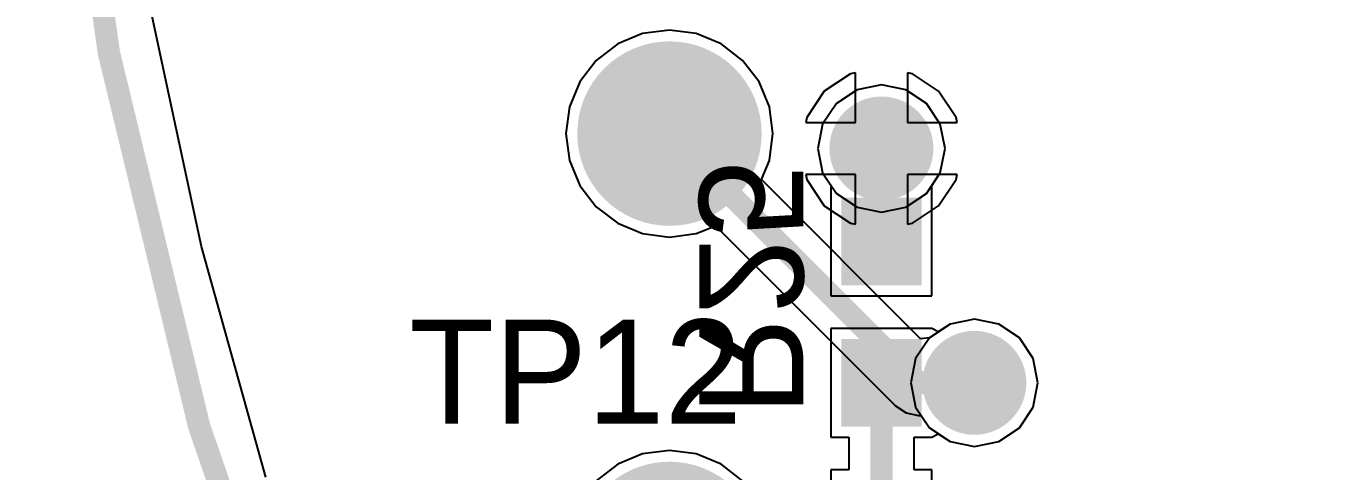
# Model space of a CAD drawing. Header units: millimetres. Extents: x 73 to 190, y 73 to 267.
# Drawn here: x 72.92 to 81.66, y 92.11 to 95.1 of the extents above; entities that cross this region are included whole.
import ezdxf

# ---------------------------------------------------------------- set-up
doc = ezdxf.new("R2010")
doc.units = ezdxf.units.MM
for name, color, linetype in [('BottomLayer', 5, 'Continuous'), ('BottomOverlay', 54, 'Continuous'), ('BottomPaste', 16, 'Continuous'), ('BottomSolder', 6, 'Continuous'), ('DrillDrawing', 1, 'Continuous'), ('KeepOutLayer', 6, 'Continuous'), ('Mechanical1', 6, 'Continuous'), ('MidLayer1', 16, 'Continuous'), ('MidLayer2', 76, 'Continuous'), ('MultiLayer', 9, 'Continuous'), ('TopLayer', 1, 'Continuous'), ('TopOverlay', 2, 'Continuous'), ('TopSolder', 216, 'Continuous'), ('ViaHoleLayer', 16, 'Continuous')]:
    doc.layers.add(name, color=color, linetype=linetype)

msp = doc.modelspace()

# ---------------------------------------------------------------- linework, layer by layer
at = {"layer": 'BottomLayer'}
for p, q in [((74.10343066, 93.61706955999999), (73.76528554, 95.19231151999999)), ((78.67499886, 94.70261475999999), (78.51135681999999, 94.67006466)), ((78.8386409, 94.67006466), (78.67499886, 94.70261475999999)), ((78.51135681999999, 94.67006466), (78.3726271, 94.5773699)), ((78.97737062, 94.5773699), (78.8386409, 94.67006466)), ((78.3726271, 94.5773699), (78.27993234, 94.43864018)), ((79.07006538, 94.43864018), (78.97737062, 94.5773699)), ((78.27993234, 94.43864018), (78.24738224, 94.27499814)), ((79.10261548, 94.27499814), (79.07006538, 94.43864018)), ((78.24738224, 94.27499814), (78.27993234, 94.1113561)), ((79.07006538, 94.1113561), (79.10261548, 94.27499814)), ((78.27993234, 94.1113561), (78.33915243999999, 94.02272787999999)), ((79.01086052, 94.0227482), (79.07006538, 94.1113561)), ((78.3350097, 94.01498088), (78.33500715999999, 94.01498088)), ((78.33500715999999, 94.01498088), (78.33501224, 94.01497579999999)), ((78.33915243999999, 94.02272787999999), (78.3350097, 94.01498088)), ((78.33501224, 94.01497579999999), (78.33501224, 93.28498488)), ((79.01501342, 94.01498088), (79.01086052, 94.0227482)), ((79.01501087999999, 94.01497579999999), (79.01501596, 94.01498088)), ((79.01501087999999, 93.28498488), (79.01501087999999, 94.01497579999999)), ((79.01501596, 94.01498088), (79.01501342, 94.01498088)), ((74.53606886, 92.0651194), (74.10343066, 93.61706955999999)), ((78.33501224, 93.28498488), (79.01501087999999, 93.28498488)), ((79.30002682, 93.1276522), (79.13638478, 93.09510209999999)), ((79.46366886, 93.09510209999999), (79.30002682, 93.1276522)), ((79.0150058, 93.06502087999999), (78.33501224, 93.06502087999999)), ((78.33501224, 93.06502087999999), (78.33501224, 92.33502487999999)), ((79.01501087999999, 93.06502596), (79.0150058, 93.06502087999999)), ((79.01501087999999, 93.06502341999999), (79.01501087999999, 93.06502596)), ((79.05743142, 93.04234883999999), (79.01501087999999, 93.06502341999999)), ((79.13638478, 93.09510209999999), (79.05743142, 93.04234883999999)), ((79.60239858, 93.00240733999999), (79.46366886, 93.09510209999999)), ((79.69509334, 92.86367761999999), (79.60239858, 93.00240733999999)), ((79.72764344, 92.70003557999999), (79.69509334, 92.86367761999999)), ((79.69509334, 92.53639353999999), (79.72764344, 92.70003557999999)), ((79.60239858, 92.39766381999999), (79.69509334, 92.53639353999999)), ((78.33501224, 92.33502487999999), (78.45580194, 92.33502487999999)), ((78.45580194, 92.33502487999999), (78.45580194, 92.11501007999999)), ((78.89422118, 92.11501007999999), (78.89422118, 92.33502487999999)), ((78.89422118, 92.33502487999999), (79.0150058, 92.33502487999999)), ((79.0150058, 92.33502487999999), (79.01501087999999, 92.3350198)), ((79.01501087999999, 92.33502234), (79.05745173999999, 92.35770962)), ((79.01501087999999, 92.3350198), (79.01501087999999, 92.33502234)), ((79.05745173999999, 92.35770962), (79.13638478, 92.30496905999999)), ((79.46366886, 92.30496905999999), (79.60239858, 92.39766381999999)), ((79.13638478, 92.30496905999999), (79.30002682, 92.27241896)), ((79.30002682, 92.27241896), (79.46366886, 92.30496905999999)), ((78.45580194, 92.11501007999999), (78.33501224, 92.11501007999999)), ((78.33501224, 92.11501007999999), (78.33501224, 91.38501662)), ((79.01501087999999, 92.11501007999999), (78.89422118, 92.11501007999999)), ((79.01501087999999, 91.97422042), (79.01501087999999, 92.11501007999999))]:
    msp.add_line(p, q, dxfattribs=at)
for points, const_width in [([(78.53529886, 94.27499814, 1), (78.81469886, 94.27499814, 1)], 0.2794), ([(78.63749829999999, 94.27499814, 1), (78.71249942, 94.27499814, 1)], 0.07499858), ([(78.63749829999999, 93.64999558, 1), (78.71249942, 93.64999558, 1)], 0.07499858), ([(78.63749829999999, 93.64999558, 1), (78.71249942, 93.64999558, 1)], 0.07499858), ([(78.63751099999999, 93.64998288, 1), (78.71251212, 93.64998288, 1)], 0.07499858), ([(79.16032682, 92.70003557999999, 1), (79.43972681999999, 92.70003557999999, 1)], 0.2794), ([(78.63751099999999, 92.70002287999999, 1), (78.71251212, 92.70002287999999, 1)], 0.07499858), ([(78.63751099999999, 92.70002287999999, 1), (78.71251212, 92.70002287999999, 1)], 0.07499858), ([(78.6375237, 92.70003557999999, 1), (78.71252482, 92.70003557999999, 1)], 0.07499858), ([(78.6375237, 92.70003557999999, 1), (78.71252482, 92.70003557999999, 1)], 0.07499858), ([(79.26252626, 92.70003557999999, 1), (79.33752738, 92.70003557999999, 1)], 0.07499858)]:
    msp.add_lwpolyline(points, format="xyb", close=True, dxfattribs=dict(at, const_width=const_width))
at = {"layer": 'BottomLayer', "const_width": 0.1499997}
for points in [[(78.67499886, 93.64999558), (78.67499886, 94.27499814)], [(78.67499886, 93.64999558), (78.67501156, 93.64998288)], [(78.67501156, 92.70002287999999), (78.67502426, 92.70003557999999)], [(78.67501156, 91.7550108), (78.67501156, 92.70002287999999)], [(78.67502426, 92.70003557999999), (79.30002682, 92.70003557999999)]]:
    msp.add_lwpolyline(points, dxfattribs=at)
at = {"layer": 'BottomLayer'}
for points in [[(78.87501116, 93.42498459999999), (78.87501116, 93.87498115999999), (78.47501195999999, 93.42498459999999), (78.47501195999999, 93.87498115999999)], [(78.87501116, 92.4750246), (78.87501116, 92.92502116), (78.47501195999999, 92.4750246), (78.47501195999999, 92.92502116)]]:
    msp.add_solid(points, dxfattribs=at)
at = {"layer": 'BottomPaste'}
for points in [[(78.82501126, 93.47498449999999), (78.82501126, 93.82498126), (78.52501185999999, 93.47498449999999), (78.52501185999999, 93.82498126)], [(78.82501126, 92.5250245), (78.82501126, 92.87502126), (78.52501185999999, 92.5250245), (78.52501185999999, 92.87502126)]]:
    msp.add_solid(points, dxfattribs=at)
at = {"layer": 'BottomSolder', "const_width": 0.34939986}
for points in [[(78.5003002, 94.27499814, 1), (78.84969751999999, 94.27499814, 1)], [(79.12532816, 92.70003557999999, 1), (79.47472547999999, 92.70003557999999, 1)]]:
    msp.add_lwpolyline(points, format="xyb", close=True, dxfattribs=at)
at = {"layer": 'BottomSolder'}
for points in [[(78.94501102, 93.35498473999999), (78.94501102, 93.94498102), (78.4050121, 93.35498473999999), (78.4050121, 93.94498102)], [(78.94501102, 92.40502474), (78.94501102, 92.99502102), (78.4050121, 92.40502474), (78.4050121, 92.99502102)]]:
    msp.add_solid(points, dxfattribs=at)
at = {"layer": 'DrillDrawing', "const_width": 0.1499997}
msp.add_lwpolyline([(74.93100075999999, 89.96974386, -0.5181223231996762), (98.94092226, 126.98035056)], format="xyb", dxfattribs=at)
at = {"layer": 'DrillDrawing', "const_width": 0.1524}
for points in [[(78.59879886, 94.27499814, 1), (78.75119886, 94.27499814, 1)], [(79.22382682, 92.70003557999999, 1), (79.37622682, 92.70003557999999, 1)]]:
    msp.add_lwpolyline(points, format="xyb", close=True, dxfattribs=at)
at = {"layer": 'KeepOutLayer', "const_width": 0.1499997}
msp.add_lwpolyline([(74.93100075999999, 89.96974386, -0.5181223231996762), (98.94092226, 126.98035056)], format="xyb", dxfattribs=at)
at = {"layer": 'Mechanical1', "const_width": 0.1499997}
msp.add_lwpolyline([(74.93100075999999, 89.96974386, -0.5181223231996762), (98.94092226, 126.98035056)], format="xyb", dxfattribs=at)
at = {"layer": 'MidLayer1'}
for p, q in [((74.10343066, 93.61706955999999), (73.76528554, 95.19231151999999)), ((78.67499886, 94.70261475999999), (78.51135681999999, 94.67006466)), ((78.8386409, 94.67006466), (78.67499886, 94.70261475999999)), ((78.51135681999999, 94.67006466), (78.3726271, 94.5773699)), ((78.97737062, 94.5773699), (78.8386409, 94.67006466)), ((78.3726271, 94.5773699), (78.27993234, 94.43864018)), ((79.07006538, 94.43864018), (78.97737062, 94.5773699)), ((78.27993234, 94.43864018), (78.24738224, 94.27499814)), ((79.10261548, 94.27499814), (79.07006538, 94.43864018)), ((78.24738224, 94.27499814), (78.27993234, 94.1113561)), ((79.07006538, 94.1113561), (79.10261548, 94.27499814)), ((78.27993234, 94.1113561), (78.3726271, 93.97262638)), ((78.97737062, 93.97262638), (79.07006538, 94.1113561)), ((78.3726271, 93.97262638), (78.51135681999999, 93.87993162)), ((78.8386409, 93.87993162), (78.97737062, 93.97262638)), ((78.51135681999999, 93.87993162), (78.67499886, 93.84738152)), ((78.67499886, 93.84738152), (78.8386409, 93.87993162)), ((74.53606886, 92.0651194), (74.10343066, 93.61706955999999)), ((79.30002682, 93.1276522), (79.13638478, 93.09510209999999)), ((79.46366886, 93.09510209999999), (79.30002682, 93.1276522)), ((79.13638478, 93.09510209999999), (78.99765506, 93.00240733999999)), ((79.60239858, 93.00240733999999), (79.46366886, 93.09510209999999)), ((78.99765506, 93.00240733999999), (78.9049603, 92.86367761999999)), ((79.69509334, 92.86367761999999), (79.60239858, 93.00240733999999)), ((78.9049603, 92.86367761999999), (78.87241019999999, 92.70003557999999)), ((79.72764344, 92.70003557999999), (79.69509334, 92.86367761999999)), ((78.87241019999999, 92.70003557999999), (78.9049603, 92.53639353999999)), ((79.69509334, 92.53639353999999), (79.72764344, 92.70003557999999)), ((78.9049603, 92.53639353999999), (78.99765506, 92.39766381999999)), ((79.60239858, 92.39766381999999), (79.69509334, 92.53639353999999)), ((78.99765506, 92.39766381999999), (79.13638478, 92.30496905999999)), ((79.46366886, 92.30496905999999), (79.60239858, 92.39766381999999)), ((79.13638478, 92.30496905999999), (79.30002682, 92.27241896)), ((79.30002682, 92.27241896), (79.46366886, 92.30496905999999))]:
    msp.add_line(p, q, dxfattribs=at)
at = {"layer": 'MidLayer1', "const_width": 0.2794}
for points in [[(78.53529886, 94.27499814, 1), (78.81469886, 94.27499814, 1)], [(79.16032682, 92.70003557999999, 1), (79.43972681999999, 92.70003557999999, 1)]]:
    msp.add_lwpolyline(points, format="xyb", close=True, dxfattribs=at)
at = {"layer": 'MidLayer2'}
for p, q in [((74.10343066, 93.61706955999999), (73.76528554, 95.19231151999999)), ((78.46687634, 94.77745078), (78.29044032, 94.65955668)), ((78.50000048, 94.78403954), (78.46687634, 94.77745078)), ((78.50000048, 94.44999652), (78.50000048, 94.78403954)), ((78.88312137999999, 94.77745078), (78.84999724, 94.78403954)), ((78.84999724, 94.78403954), (78.84999724, 94.44999652)), ((79.05955739999999, 94.65955668), (78.88312137999999, 94.77745078)), ((78.29044032, 94.65955668), (78.17254622, 94.48312066)), ((79.17745149999999, 94.48312066), (79.05955739999999, 94.65955668)), ((78.17254622, 94.48312066), (78.16595746, 94.44999652)), ((78.16595746, 94.44999652), (78.50000048, 94.44999652)), ((78.84999724, 94.44999652), (79.18404025999999, 94.44999652)), ((79.18404025999999, 94.44999652), (79.17745149999999, 94.48312066)), ((78.50000048, 94.09999975999999), (78.16595746, 94.09999975999999)), ((78.16595746, 94.09999975999999), (78.17254622, 94.06687561999999)), ((78.17254622, 94.06687561999999), (78.29044032, 93.8904396)), ((78.50000048, 93.76595674), (78.50000048, 94.09999975999999)), ((79.18404025999999, 94.09999975999999), (78.84999724, 94.09999975999999)), ((78.84999724, 94.09999975999999), (78.84999724, 93.76595674)), ((79.05955739999999, 93.8904396), (79.17745149999999, 94.06687561999999)), ((79.17745149999999, 94.06687561999999), (79.18404025999999, 94.09999975999999)), ((78.29044032, 93.8904396), (78.46687634, 93.77254549999999)), ((78.88312137999999, 93.77254549999999), (79.05955739999999, 93.8904396)), ((78.46687634, 93.77254549999999), (78.50000048, 93.76595674)), ((78.84999724, 93.76595674), (78.88312137999999, 93.77254549999999)), ((74.53606886, 92.0651194), (74.10343066, 93.61706955999999)), ((79.30002682, 93.1276522), (79.13638478, 93.09510209999999)), ((79.46366886, 93.09510209999999), (79.30002682, 93.1276522)), ((79.13638478, 93.09510209999999), (78.99765506, 93.00240733999999)), ((79.60239858, 93.00240733999999), (79.46366886, 93.09510209999999)), ((78.99765506, 93.00240733999999), (78.9049603, 92.86367761999999)), ((79.69509334, 92.86367761999999), (79.60239858, 93.00240733999999)), ((78.9049603, 92.86367761999999), (78.87241019999999, 92.70003557999999)), ((79.72764344, 92.70003557999999), (79.69509334, 92.86367761999999)), ((78.87241019999999, 92.70003557999999), (78.9049603, 92.53639353999999)), ((79.69509334, 92.53639353999999), (79.72764344, 92.70003557999999)), ((78.9049603, 92.53639353999999), (78.99765506, 92.39766381999999)), ((79.60239858, 92.39766381999999), (79.69509334, 92.53639353999999)), ((78.99765506, 92.39766381999999), (79.13638478, 92.30496905999999)), ((79.46366886, 92.30496905999999), (79.60239858, 92.39766381999999)), ((79.13638478, 92.30496905999999), (79.30002682, 92.27241896)), ((79.30002682, 92.27241896), (79.46366886, 92.30496905999999))]:
    msp.add_line(p, q, dxfattribs=at)
at = {"layer": 'MidLayer2', "const_width": 0.2794}
for points in [[(78.53529886, 94.27499814, 1), (78.81469886, 94.27499814, 1)], [(79.16032682, 92.70003557999999, 1), (79.43972681999999, 92.70003557999999, 1)]]:
    msp.add_lwpolyline(points, format="xyb", close=True, dxfattribs=at)
at = {"layer": 'MultiLayer', "const_width": 0.2794}
for points in [[(78.53529886, 94.27499814, 1), (78.81469886, 94.27499814, 1)], [(79.16032682, 92.70003557999999, 1), (79.43972681999999, 92.70003557999999, 1)]]:
    msp.add_lwpolyline(points, format="xyb", close=True, dxfattribs=at)
at = {"layer": 'TopLayer'}
for p, q in [((74.10343066, 93.61706955999999), (73.76528554, 95.19231151999999)), ((77.0698738, 95.04723942), (76.90202552, 94.977712)), ((77.25000044, 95.07095285999999), (77.0698738, 95.04723942)), ((77.43012707999999, 95.04723942), (77.25000044, 95.07095285999999)), ((77.59797535999999, 94.977712), (77.43012707999999, 95.04723942)), ((76.90202552, 94.977712), (76.75788813999999, 94.86711278)), ((77.74211274, 94.86711278), (77.59797535999999, 94.977712)), ((76.75788813999999, 94.86711278), (76.64728892, 94.7229754)), ((77.85271196, 94.7229754), (77.74211274, 94.86711278)), ((76.64728892, 94.7229754), (76.5777615, 94.55512712)), ((77.92223938, 94.55512712), (77.85271196, 94.7229754)), ((78.67499886, 94.70261475999999), (78.51135681999999, 94.67006466)), ((78.8386409, 94.67006466), (78.67499886, 94.70261475999999)), ((78.51135681999999, 94.67006466), (78.3726271, 94.5773699)), ((78.97737062, 94.5773699), (78.8386409, 94.67006466)), ((76.5777615, 94.55512712), (76.55404806, 94.37500048)), ((77.94595282, 94.37500048), (77.92223938, 94.55512712)), ((78.3726271, 94.5773699), (78.27993234, 94.43864018)), ((79.07006538, 94.43864018), (78.97737062, 94.5773699)), ((78.27993234, 94.43864018), (78.24738224, 94.27499814)), ((79.10261548, 94.27499814), (79.07006538, 94.43864018)), ((76.55404806, 94.37500048), (76.5777615, 94.19487384)), ((77.92223938, 94.19487384), (77.94595282, 94.37500048)), ((78.24738224, 94.27499814), (78.27993234, 94.1113561)), ((79.07006538, 94.1113561), (79.10261548, 94.27499814)), ((76.5777615, 94.19487384), (76.64728892, 94.02702556)), ((77.86890192, 94.06610599999999), (77.92223938, 94.19487384)), ((78.93843242, 92.99657549999999), (77.86890192, 94.06610599999999)), ((78.27993234, 94.1113561), (78.3726271, 93.97262638)), ((78.97737062, 93.97262638), (79.07006538, 94.1113561)), ((76.64728892, 94.02702556), (76.75788813999999, 93.88288818)), ((78.3726271, 93.97262638), (78.51135681999999, 93.87993162)), ((78.8386409, 93.87993162), (78.97737062, 93.97262638)), ((76.75788813999999, 93.88288818), (76.90202552, 93.77228896)), ((78.51135681999999, 93.87993162), (78.67499886, 93.84738152)), ((78.67499886, 93.84738152), (78.8386409, 93.87993162)), ((76.90202552, 93.77228896), (77.0698738, 93.70276154)), ((77.43012707999999, 93.70276154), (77.55889492, 93.75609899999999)), ((77.55889492, 93.75609899999999), (78.76996184, 92.54503208)), ((77.0698738, 93.70276154), (77.25000044, 93.67904809999999)), ((77.25000044, 93.67904809999999), (77.43012707999999, 93.70276154)), ((74.53606886, 92.0651194), (74.10343066, 93.61706955999999)), ((79.30002682, 93.1276522), (79.13638478, 93.09510209999999)), ((79.46366886, 93.09510209999999), (79.30002682, 93.1276522)), ((79.13638478, 93.09510209999999), (78.9976576, 93.00240988)), ((79.60239858, 93.00240733999999), (79.46366886, 93.09510209999999)), ((78.9976576, 93.00240988), (78.93843242, 92.99657549999999)), ((79.69509334, 92.86367761999999), (79.60239858, 93.00240733999999)), ((79.72764344, 92.70003557999999), (79.69509334, 92.86367761999999)), ((79.69509334, 92.53639353999999), (79.72764344, 92.70003557999999)), ((78.76996184, 92.54503208), (78.84107675999999, 92.49751121999999)), ((78.84107675999999, 92.49751121999999), (78.92496534, 92.48082595999999)), ((79.60239858, 92.39766381999999), (79.69509334, 92.53639353999999)), ((78.92496534, 92.48082595999999), (78.94209002, 92.48082595999999)), ((78.94209002, 92.48082595999999), (78.99765506, 92.39766381999999)), ((78.99765506, 92.39766381999999), (79.13638478, 92.30496905999999)), ((79.46366886, 92.30496905999999), (79.60239858, 92.39766381999999)), ((77.25000044, 92.24595216), (77.0698738, 92.22223872)), ((77.43012707999999, 92.22223872), (77.25000044, 92.24595216)), ((79.13638478, 92.30496905999999), (79.30002682, 92.27241896)), ((79.30002682, 92.27241896), (79.46366886, 92.30496905999999)), ((76.90202298, 92.15271129999999), (76.75788813999999, 92.04211208)), ((77.0698738, 92.22223872), (76.90202298, 92.15271129999999)), ((77.59797789999999, 92.15271129999999), (77.43012707999999, 92.22223872)), ((77.74211274, 92.04211208), (77.59797789999999, 92.15271129999999))]:
    msp.add_line(p, q, dxfattribs=at)
for points, const_width in [([(76.97499972, 94.37500048, 1), (77.52500116, 94.37500048, 1)], 0.5499989), ([(78.53529886, 94.27499814, 1), (78.81469886, 94.27499814, 1)], 0.2794), ([(77.21249988, 94.37500048, 1), (77.28750099999999, 94.37500048, 1)], 0.07499858), ([(79.16032682, 92.70003557999999, 1), (79.43972681999999, 92.70003557999999, 1)], 0.2794), ([(78.88746478, 92.70003557999999, 1), (78.9624659, 92.70003557999999, 1)], 0.07499858), ([(78.88746478, 92.70003557999999, 1), (78.9624659, 92.70003557999999, 1)], 0.07499858), ([(79.26252626, 92.70003557999999, 1), (79.33752738, 92.70003557999999, 1)], 0.07499858)]:
    msp.add_lwpolyline(points, format="xyb", close=True, dxfattribs=dict(at, const_width=const_width))
at = {"layer": 'TopLayer', "const_width": 0.1499997}
for points in [[(77.25000044, 94.37500048), (78.92496534, 92.70003557999999)], [(78.92496534, 92.70003557999999), (79.30002682, 92.70003557999999)]]:
    msp.add_lwpolyline(points, dxfattribs=at)
at = {"layer": 'TopSolder'}
for points, const_width in [([(76.94000106, 94.37500048, 1), (77.55999982, 94.37500048, 1)], 0.61999876), ([(78.5003002, 94.27499814, 1), (78.84969751999999, 94.27499814, 1)], 0.34939986), ([(79.12532816, 92.70003557999999, 1), (79.47472547999999, 92.70003557999999, 1)], 0.34939986), ([(76.94000106, 91.54999978, 1), (77.55999982, 91.54999978, 1)], 0.61999876)]:
    msp.add_lwpolyline(points, format="xyb", close=True, dxfattribs=dict(at, const_width=const_width))
at = {"layer": 'ViaHoleLayer', "const_width": 0.1524}
for points in [[(78.59879886, 94.27499814, 1), (78.75119886, 94.27499814, 1)], [(79.22382682, 92.70003557999999, 1), (79.37622682, 92.70003557999999, 1)]]:
    msp.add_lwpolyline(points, format="xyb", close=True, dxfattribs=at)

# ---------------------------------------------------------------- texts
at = {"layer": 'BottomOverlay', "text_generation_flag": 2}
msp.add_text('R25', height=0.7000011399999999, rotation=270, dxfattribs=at).set_placement((77.44997717999999, 92.47796084))
at = {"layer": 'TopOverlay'}
msp.add_text('TP12', height=0.7000011399999999, dxfattribs=at).set_placement((75.49999885999999, 92.4249993))

doc.saveas('drawing.dxf')
